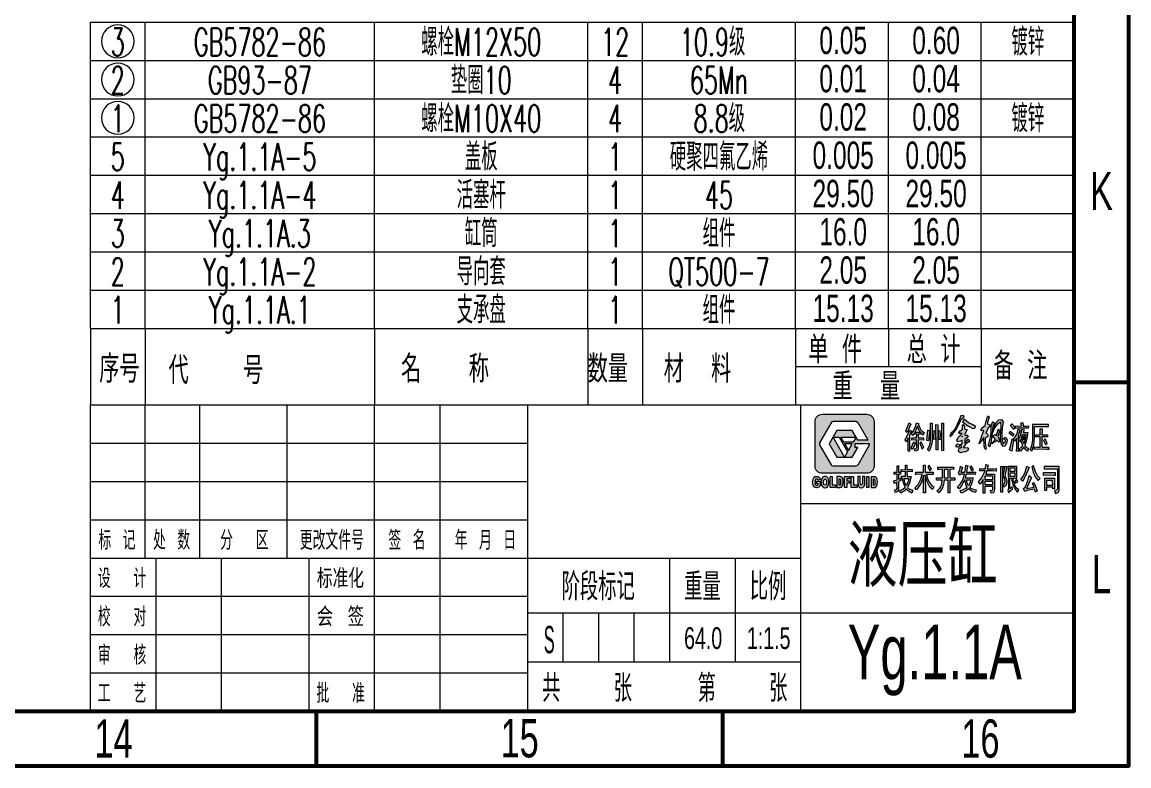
# Model space of a CAD drawing. Extents: x -25 to 1164, y -10 to 831.
# Drawn here: x 961.5 to 1164, y -10 to 126 of the extents above; entities that cross this region are included whole.
import ezdxf
from ezdxf.enums import TextEntityAlignment as Align

# ---------------------------------------------------------------- set-up
doc = ezdxf.new("R2010")
doc.units = 0
doc.header["$LTSCALE"] = 10
doc.header["$MEASUREMENT"] = 0
doc.layers.get('0').update_dxf_attribs({"linetype": 'CONTINUOUS', "lineweight": 53})
doc.layers.add('13', color=3, linetype='CONTINUOUS', lineweight=20)
doc.layers.add('6', color=6, linetype='CONTINUOUS', lineweight=20)
doc.styles.add('INTECAD', font='GBTXT', dxfattribs={"width": 0.67, "bigfont": 'INTECAD'})
doc.styles.get("Standard").update_dxf_attribs({"font": 'txt.shx', "width": 0.67, "bigfont": 'hztxt.shx'})

# ---------------------------------------------------------------- blocks, each defined once
blk = doc.blocks.new('bz')
h = blk.add_hatch(color=7)
h.paths.add_polyline_path([(13.38, 14.95, 0.414214), (12.03, 16.3), (3.93, 16.3, 0.414214), (2.58, 14.95), (2.58, 6.85, 0.414214), (3.93, 5.5), (12.03, 5.5, 0.414214), (13.38, 6.85)])
h.paths.add_polyline_path([(12.27, 11.57), (10.4, 11.57), (10.08, 12.11), (9.54, 11.17), (7.82, 11.17), (7.28, 12.11), (10.08, 12.11), (9.38, 13.33), (6.58, 13.33), (5.88, 12.11), (6.97, 12.11), (8.53, 9.41), (7.98, 8.47), (9.38, 8.47), (10.4, 10.22), (9.87, 10.22), (9.87, 10.9), (10.79, 10.9), (12.42, 10.9, -0.57735), (12.54, 10.7), (10.44, 7.05, -0.267949), (10.08, 6.85), (5.88, 6.85, -0.267949), (5.52, 7.05), (3.42, 10.7, -0.267949), (3.42, 11.1), (5.52, 14.75, -0.267949), (5.88, 14.95), (10.08, 14.95, -0.267949), (10.44, 14.75)], flags=16)
h.paths.add_polyline_path([(9.38, 10.9), (8.68, 9.68), (7.98, 10.9)], flags=16)
h.paths.add_polyline_path([(5.88, 12.11), (5.17, 10.9), (6.58, 8.47), (7.98, 8.47)], flags=0)
h.paths.add_polyline_path([(1.9, 1.85), (14.05, 1.85), (14.05, 5.9), (1.9, 5.9)], flags=9)
blk.add_hatch(color=256).paths.add_polyline_path([(40.86, 12.34), (40.58, 12.26), (40.63, 11.59), (40.92, 11.66)])
at = {"linetype": 'Continuous'}
h = blk.add_hatch(color=7, dxfattribs=at)
h.paths.add_polyline_path([(2.9, 3.3), (2.8, 3.32), (2.69, 3.4), (2.62, 3.49), (2.59, 3.69), (2.57, 3.93), (2.58, 4.13), (2.67, 4.4), (2.85, 4.49), (3.01, 4.43), (3.09, 4.24), (3.51, 4.36), (3.37, 4.72), (3.21, 4.86), (3.06, 4.92), (2.86, 4.93), (2.62, 4.89), (2.48, 4.83), (2.33, 4.64), (2.23, 4.44), (2.17, 4.2), (2.14, 3.9), (2.18, 3.53), (2.23, 3.33), (2.34, 3.13), (2.46, 2.98), (2.69, 2.88), (2.88, 2.86), (3.06, 2.88), (3.25, 2.97), (3.41, 3.09), (3.52, 3.19), (3.52, 4.05), (2.87, 4.05), (2.87, 3.62), (3.15, 3.62), (3.15, 3.43), (3.03, 3.35)])
h.paths.add_polyline_path([(3.88, 3.15), (3.99, 3.01), (4.15, 2.91), (4.36, 2.86), (4.5, 2.86), (4.62, 2.9), (4.79, 2.99), (4.94, 3.15), (5.04, 3.4), (5.09, 3.77), (5.09, 4.05), (5.06, 4.3), (4.98, 4.56), (4.92, 4.66), (4.82, 4.77), (4.75, 4.84), (4.62, 4.9), (4.47, 4.93), (4.39, 4.93), (4.24, 4.91), (4.07, 4.84), (3.92, 4.72), (3.83, 4.55), (3.74, 4.32), (3.71, 4.1), (3.71, 4), (3.71, 3.7), (3.75, 3.47), (3.79, 3.33)])
h.paths.add_polyline_path([(4.17, 3.53), (4.12, 3.78), (4.14, 4.09), (4.22, 4.36), (4.43, 4.47), (4.61, 4.33), (4.66, 4.12), (4.67, 3.79), (4.63, 3.51), (4.59, 3.4), (4.41, 3.32), (4.27, 3.4)], flags=16)
h.paths.add_polyline_path([(6.3, 2.9), (6.3, 3.39), (5.7, 3.39), (5.7, 4.89), (5.32, 4.89), (5.32, 2.9)])
h.paths.add_polyline_path([(7.2, 2.9), (7.41, 2.95), (7.57, 3.14), (7.66, 3.38), (7.71, 3.68), (7.72, 4), (7.71, 4.24), (7.61, 4.59), (7.47, 4.78), (7.35, 4.87), (7.16, 4.89), (6.57, 4.89), (6.57, 2.9)])
h.paths.add_polyline_path([(6.96, 3.36), (6.96, 4.44), (7.09, 4.44), (7.27, 4.32), (7.31, 4.05), (7.32, 3.81), (7.3, 3.56), (7.21, 3.4), (7.06, 3.36)], flags=16)
h.paths.add_polyline_path([(8.38, 3.72), (8.88, 3.72), (8.88, 4.12), (8.38, 4.12), (8.38, 4.47), (8.96, 4.47), (8.96, 4.9), (7.96, 4.89), (7.96, 2.91), (8.38, 2.91)])
h.paths.add_polyline_path([(10.26, 2.9), (10.26, 3.4), (9.59, 3.4), (9.59, 4.9), (9.17, 4.9), (9.18, 2.9)])
h.paths.add_polyline_path([(11.54, 3.14), (11.66, 3.42), (11.66, 3.7), (11.66, 4.89), (11.24, 4.89), (11.24, 3.66), (11.19, 3.42), (11.05, 3.34), (10.87, 3.44), (10.82, 3.67), (10.82, 4.9), (10.42, 4.9), (10.42, 3.7), (10.47, 3.37), (10.52, 3.19), (10.66, 2.98), (10.87, 2.87), (11.03, 2.86), (11.35, 2.92)])
h.paths.add_polyline_path([(12.45, 4.9), (12.04, 4.9), (12.04, 2.9), (12.45, 2.9)])
h.paths.add_polyline_path([(13.46, 2.88), (13.67, 2.93), (13.83, 3.12), (13.92, 3.36), (13.97, 3.66), (13.99, 3.98), (13.97, 4.22), (13.87, 4.58), (13.73, 4.76), (13.61, 4.85), (13.43, 4.88), (12.83, 4.88), (12.83, 2.88)])
h.paths.add_polyline_path([(13.22, 3.35), (13.22, 4.43), (13.36, 4.43), (13.53, 4.31), (13.57, 4.04), (13.58, 3.79), (13.56, 3.54), (13.48, 3.38), (13.32, 3.35)], flags=16)
at = {"layer": '6', "linetype": 'Continuous'}
h = blk.add_hatch(color=7, dxfattribs=at)
h.paths.add_polyline_path([(19.22, 13.26), (19.44, 12.97), (20.13, 14.51), (19.81, 14.72)])
h.paths.add_polyline_path([(19.07, 11.62), (19.31, 11.25), (19.64, 11.96), (19.62, 9.55), (19.93, 9.55), (19.93, 12.55), (20.23, 13.19), (19.9, 13.37)])
h.paths.add_polyline_path([(20.74, 12.85), (20.73, 12.64), (21.2, 12.64), (21.17, 11.98), (20.27, 11.98), (20.26, 11.57), (21.17, 11.62), (21.18, 10.29), (21.11, 10.06), (20.79, 9.99), (20.91, 9.52), (21.38, 9.71), (21.47, 10.06), (21.46, 11.6), (22.42, 11.56), (22.45, 11.98), (21.46, 11.98), (21.47, 12.64), (21.9, 12.64), (21.93, 12.94), (21.93, 12.93), (22.35, 12.48), (22.54, 12.96), (22.25, 13.14), (21.96, 13.45), (21.75, 13.81), (21.53, 14.41), (21.59, 14.57), (21.17, 14.73), (20.97, 14.04), (20.73, 13.5), (20.46, 13.06), (20.19, 12.74), (20.46, 12.42)])
h.paths.add_polyline_path([(20.83, 13), (21.08, 13.49), (21.31, 14.11), (21.47, 13.75), (21.64, 13.35), (21.88, 13)], flags=16)
h.paths.add_polyline_path([(20.14, 10.14), (20.43, 9.86), (20.95, 11.01), (20.65, 11.24)])
h.paths.add_polyline_path([(22.18, 9.94), (22.48, 10.25), (21.98, 11.27), (21.75, 11.01)], flags=17)
h = blk.add_hatch(color=7, dxfattribs=at)
h.paths.add_polyline_path([(23.02, 11.5), (23.35, 11.43), (23.57, 13.33), (23.22, 13.36)])
h.paths.add_polyline_path([(23.73, 12.19), (23.71, 11.61), (23.62, 10.89), (23.44, 10.41), (23.13, 9.83), (23.45, 9.55), (23.72, 10.14), (23.89, 10.77), (23.98, 11.29), (24.03, 11.89), (24.04, 14.66), (23.71, 14.66)])
h.paths.add_polyline_path([(24.25, 12.44), (24.32, 11.65), (24.62, 11.75), (24.55, 12.36), (24.41, 13.31), (24.12, 13.2)])
h.paths.add_polyline_path([(25.05, 14.39), (24.7, 14.4), (24.72, 9.82), (25.03, 9.82)])
h.paths.add_polyline_path([(25.36, 11.59), (25.68, 11.7), (25.56, 12.47), (25.37, 13.31), (25.12, 13.2), (25.23, 12.48)])
h.paths.add_polyline_path([(26.11, 14.67), (25.76, 14.67), (25.78, 9.64), (26.09, 9.63)])
h = blk.add_hatch(color=7, dxfattribs=at)
h.paths.add_polyline_path([(29.23, 15.98), (28.94, 15.26), (28.59, 14.45), (28.15, 13.56), (27.75, 13.03), (27.71, 13.17), (27.4, 12.84), (27.24, 12.21), (27.68, 12.53), (27.85, 12.84), (28.27, 13.35), (28.51, 13.7), (28.89, 14.45), (29.21, 15.09), (29.34, 15.39), (29.49, 15.52), (29.53, 15.45), (29.84, 15.9), (29.69, 16.09)])
h.paths.add_polyline_path([(30.52, 14.18), (30.75, 14.04), (31.46, 13.67), (31.75, 13.78), (31.84, 13.79), (31.95, 13.94), (31.93, 14.03), (31.32, 14.42), (30.63, 14.75), (29.89, 15.37), (29.54, 14.9), (29.64, 14.78), (29.77, 14.78)])
h.paths.add_polyline_path([(29.3, 13.4), (29.14, 13.24), (28.91, 12.96), (28.94, 12.77), (29.5, 12.77), (28.73, 12.01), (28.5, 11.54), (28.64, 11.25), (29.14, 11.36), (29.52, 11.52), (29.52, 10.98), (29.39, 10.85), (29.06, 10.79), (28.66, 10.87), (28.35, 10.57), (28.48, 10.28), (28.85, 10.3), (29.06, 10.65), (29.43, 10.31), (29.18, 10.14), (28.97, 10.1), (28.89, 9.99), (28.81, 9.47), (29.22, 9.24), (29.66, 9.35), (30.09, 9.44), (30.52, 9.66), (30.67, 10.1), (30.33, 10.24), (29.76, 10.15), (29.76, 10.22), (30.13, 10.81), (30.72, 11.23), (30.83, 11.42), (30.89, 11.42), (30.6, 11.76), (30.25, 11.31), (29.97, 10.93), (29.96, 11.34), (30, 11.65), (30.52, 12.09), (30.52, 12.3), (30.4, 12.48), (30.22, 12.49), (29.96, 12.43), (30.04, 12.88), (30.13, 12.88), (30.4, 13.48), (30.35, 13.51), (30.05, 13.58), (29.92, 13.62), (29.9, 14.07), (29.69, 14.41), (29.57, 14.32), (29.56, 13.54)])
h.paths.add_polyline_path([(29.52, 12.29), (29.52, 12.22), (29.39, 12.17)], flags=16)
h = blk.add_hatch(color=7, dxfattribs=at)
h.paths.add_polyline_path([(34.23, 13.79), (34.47, 13.99), (34.55, 14.39), (34.11, 14.53), (34.13, 14.93), (34.46, 15.72), (34.31, 15.98), (34.05, 15.66), (34, 15.53), (33.68, 14.27), (33.25, 13.96), (32.92, 13.47), (32.97, 13.35), (33.1, 13.27), (33.32, 13.32), (33.48, 13.33), (33.05, 12.16), (32.61, 10.95), (32.62, 10.87), (33.39, 11.96), (33.45, 11.96), (33.45, 11.49), (33.51, 10.97), (33.55, 10.51), (33.59, 10.34), (33.6, 10.11), (33.85, 9.84), (33.89, 10.12), (33.77, 10.58), (33.76, 10.73), (33.72, 11.13), (33.71, 11.54), (33.71, 11.94), (34.23, 12.29), (34.2, 12.52), (34.05, 12.8), (33.84, 12.83)])
h.paths.add_polyline_path([(35.65, 14.73), (35.13, 13.21), (34.99, 12.87), (35.02, 13.19), (35.02, 13.54), (35.19, 14.24), (35.3, 14.34), (35.38, 14.73), (35.14, 14.91), (35.07, 14.87), (34.82, 14.12), (34.83, 13.67), (34.79, 13.08), (34.76, 12.57), (34.71, 12.1), (34.34, 10.67), (34.44, 10.31), (34.6, 10.65), (34.78, 11.44), (34.95, 12.61), (35.21, 13.32), (35.43, 13.8), (35.66, 14.11), (35.92, 14.41), (36.16, 14.63), (36.5, 14.83), (36.57, 14.77), (36.61, 14.15), (36.56, 13.17), (36.5, 12.24), (36.54, 11.72), (36.68, 10.81), (37.05, 10.38), (37.08, 10.39), (37.36, 10.54), (37.67, 11.21), (37.72, 11.58), (37.48, 12.1), (36.97, 11.84), (37.44, 11.58), (37.4, 11.3), (36.99, 10.86), (36.79, 11.54), (36.77, 11.74), (36.75, 12.63), (36.83, 13.74), (37, 14.93), (36.68, 15.34), (36.18, 15.29)])
h.paths.add_polyline_path([(35.54, 11.82), (35.35, 11.44), (34.97, 11.05), (34.9, 10.95), (35.03, 10.95), (35.26, 11.13), (35.57, 11.34), (35.78, 11.62), (35.96, 11.46), (36.22, 11.17), (36.46, 11.25), (36.37, 11.37), (36.26, 11.72), (36.14, 11.96), (36.05, 12.2), (36.08, 12.4), (36.17, 12.6), (36.32, 13.16), (36.12, 13.63), (35.96, 13.08), (35.8, 12.39), (35.53, 12.57), (35.13, 12.37), (35.05, 12.24)], flags=17)
h = blk.add_hatch(color=7, dxfattribs=at)
h.paths.add_polyline_path([(38.57, 14.57), (38.32, 14.19), (38.93, 13.49), (39.15, 13.91)])
h.paths.add_polyline_path([(38.28, 13.2), (38.1, 12.83), (38.77, 12.27), (38.97, 12.67)])
h.paths.add_polyline_path([(38.42, 10.59), (38.16, 9.76), (38.59, 9.53), (38.7, 10.48), (38.92, 11.49), (38.64, 11.81)])
h.paths.add_polyline_path([(40.14, 13.4), (39.74, 13.58), (39.6, 13.01), (39.42, 12.55), (39.21, 12.15), (38.91, 11.76), (39.17, 11.39), (39.47, 11.93), (39.5, 10.3), (39.45, 9.57), (39.78, 9.55), (39.77, 10.07), (39.75, 12.47)])
h.paths.add_polyline_path([(40.33, 14.15), (39.66, 14.14), (39.28, 14.18), (39.28, 13.72), (39.73, 13.76), (41.22, 13.77), (41.6, 13.73), (41.62, 14.16), (41.25, 14.14), (40.68, 14.14), (40.58, 14.79), (40.23, 14.67)])
h.paths.add_polyline_path([(40.63, 11.59), (40.92, 11.66), (40.86, 12.34), (40.58, 12.26)], flags=0)
h.paths.add_polyline_path([(40.63, 12.96), (40.82, 13.46), (40.44, 13.59), (40.34, 13.11), (40.18, 12.48), (39.99, 11.96), (39.81, 11.61), (40.05, 11.28), (40.22, 11.65), (40.37, 11.08), (40.58, 10.57), (40.3, 10.22), (39.84, 9.95), (40.16, 9.57), (40.44, 9.86), (40.8, 10.25), (41.02, 9.94), (41.4, 9.55), (41.67, 9.96), (41.37, 10.13), (40.96, 10.54), (41.1, 10.95), (41.3, 11.64), (41.38, 12.25), (41.51, 12.97)])
h.paths.add_polyline_path([(41.15, 12.61), (41.07, 11.99), (40.92, 11.33), (40.77, 10.86), (40.35, 12.06), (40.53, 12.61)], flags=16)
h.paths.add_polyline_path([(40.86, 12.34), (40.92, 11.66), (40.63, 11.59), (40.58, 12.26)], flags=0)
h = blk.add_hatch(color=7, dxfattribs=at)
h.paths.add_polyline_path([(42.34, 14.42), (42.39, 13.24), (42.39, 11.72), (42.33, 11.12), (42.21, 10.54), (41.94, 9.85), (42.27, 9.55), (42.59, 10.63), (42.66, 11.38), (42.71, 12.13), (42.71, 14.06), (44.86, 14.05), (45.3, 14.03), (45.28, 14.45), (44.98, 14.43)])
h.paths.add_polyline_path([(44.1, 12.55), (44.11, 13.23), (44.14, 13.65), (43.76, 13.65), (43.78, 12.54), (43.35, 12.53), (43, 12.55), (42.99, 12.15), (43.77, 12.17), (43.77, 10.25), (43.07, 10.26), (42.71, 10.31), (42.68, 9.87), (42.98, 9.89), (44.96, 9.86), (45.33, 9.86), (45.32, 10.28), (45.04, 10.26), (44.1, 10.28), (44.1, 12.17), (44.8, 12.16), (45.12, 12.14), (45.12, 12.56), (44.83, 12.53)])
h.paths.add_polyline_path([(44.79, 10.69), (45.03, 10.96), (44.85, 11.45), (44.67, 11.8), (44.41, 11.52)], flags=17)
h = blk.add_hatch(color=7, dxfattribs=at)
h.paths.add_polyline_path([(17.58, 5.71), (17.08, 5.7), (17.06, 5.32), (17.59, 5.35), (17.59, 4.3), (16.99, 4.15), (17.05, 3.63), (17.57, 3.88), (17.58, 2.71), (17.51, 2.51), (17.17, 2.47), (17.24, 1.96), (17.75, 2.16), (17.87, 2.56), (17.87, 4.01), (18.27, 4.17), (18.26, 4.58), (17.87, 4.44), (17.86, 5.31), (18.21, 5.3), (18.21, 5.71), (17.87, 5.71), (17.85, 6.55), (17.9, 6.86), (17.59, 6.86)])
h.paths.add_polyline_path([(19.41, 4.91), (19.38, 5.8), (20.36, 5.74), (20.36, 6.18), (19.39, 6.17), (19.4, 6.97), (19.11, 6.98), (19.11, 6.16), (18.32, 6.19), (18.36, 5.77), (19.11, 5.8), (19.12, 4.96), (18.42, 5), (18.38, 4.55), (18.6, 4.57), (18.75, 3.73), (19.04, 2.97), (18.66, 2.61), (18.04, 2.31), (18.29, 1.88), (18.55, 2.03), (18.96, 2.32), (19.24, 2.65), (19.62, 2.27), (20.31, 1.85), (20.46, 2.39), (19.92, 2.58), (19.57, 2.77), (19.49, 2.93), (19.62, 3.14), (19.88, 3.78), (20.15, 4.94)])
h.paths.add_polyline_path([(19.75, 4.56), (19.61, 3.98), (19.46, 3.58), (19.27, 3.24), (19.07, 3.66), (18.96, 4.14), (18.91, 4.56)], flags=16)
h.paths.add_polyline_path([(22.75, 5.71), (22.74, 7.01), (22.42, 7.01), (22.42, 5.71), (21.35, 5.68), (21.01, 5.69), (20.99, 5.26), (21.15, 5.28), (22.16, 5.32), (21.92, 4.45), (21.44, 3.44), (20.85, 2.83), (21.16, 2.48), (21.87, 3.49), (22.22, 4.39), (22.42, 5.17), (22.41, 1.91), (22.76, 1.92), (22.75, 5.18), (23.07, 3.93), (23.31, 3.45), (23.58, 2.97), (24.06, 2.52), (24.31, 3.02), (23.96, 3.23), (23.5, 3.79), (23.21, 4.39), (22.98, 5.28), (23.82, 5.3), (24.2, 5.27), (24.21, 5.72), (23.94, 5.71)])
h.paths.add_polyline_path([(23.47, 6.97), (23.2, 6.69), (23.44, 6.26), (23.58, 5.95), (23.86, 6.28)], flags=17)
h.paths.add_polyline_path([(25.55, 6.61), (25.05, 6.64), (25.06, 6.2), (25.35, 6.21), (25.89, 6.23), (25.88, 4.67), (25.09, 4.65), (24.8, 4.69), (24.8, 4.23), (25.09, 4.26), (25.86, 4.27), (25.76, 3.54), (25.61, 3.11), (25.39, 2.79), (25.13, 2.47), (24.89, 2.27), (25.26, 1.91), (25.83, 2.72), (25.94, 3.01), (26.12, 3.74), (26.2, 4.25), (26.93, 4.26), (26.93, 1.93), (27.27, 1.92), (27.23, 4.26), (27.76, 4.26), (28.13, 4.22), (28.13, 4.68), (27.83, 4.65), (27.23, 4.64), (27.24, 6.23), (27.94, 6.2), (27.95, 6.63), (27.38, 6.6)])
h.paths.add_polyline_path([(26.2, 6.21), (26.92, 6.21), (26.92, 4.67), (26.21, 4.65)], flags=16)
h.paths.add_polyline_path([(29.25, 5.69), (29.43, 6.21), (29.59, 6.55), (29.21, 6.79), (29.09, 6.13), (28.82, 5.61), (29, 5.14), (29.33, 5.32), (29.91, 5.34), (29.66, 4.48), (29.43, 4), (29.11, 3.52), (28.67, 3.01), (28.96, 2.65), (29.36, 3.18), (29.65, 3.77), (29.95, 4.31), (30.08, 3.82), (30.26, 3.26), (30.39, 2.96), (30.2, 2.81), (29.77, 2.56), (29.13, 2.38), (29.34, 1.88), (29.74, 2.07), (30.28, 2.34), (30.65, 2.65), (30.97, 2.39), (31.44, 2.13), (31.92, 1.98), (32.07, 2.49), (31.5, 2.59), (31.23, 2.71), (30.89, 2.93), (31.13, 3.39), (31.33, 3.92), (31.51, 4.66), (30.07, 4.68), (30.26, 5.33), (31.61, 5.33), (31.9, 5.3), (31.94, 5.7), (31.56, 5.68), (30.31, 5.69), (30.43, 6.43), (30.54, 6.87), (30.15, 7), (30.1, 6.33), (30.01, 5.7)])
h.paths.add_polyline_path([(30.27, 4.32), (31.11, 4.32), (30.92, 3.69), (30.67, 3.22), (30.44, 3.67)], flags=16)
h.paths.add_polyline_path([(31.29, 5.92), (31.58, 6.22), (31.17, 6.89), (30.9, 6.59)], flags=17)
h.paths.add_polyline_path([(33.42, 5.34), (33.06, 4.61), (32.47, 3.91), (32.78, 3.51), (33.08, 3.93), (33.37, 4.39), (33.33, 1.86), (33.66, 1.87), (33.66, 3.06), (35.12, 3.06), (35.12, 2.58), (34.98, 2.38), (34.69, 2.39), (34.8, 1.84), (35.15, 1.94), (35.29, 2.05), (35.41, 2.54), (35.42, 4.58), (35.44, 5.34), (33.82, 5.35), (34.03, 5.94), (35.06, 5.94), (35.74, 5.9), (35.74, 6.35), (35.32, 6.32), (34.07, 6.31), (34.25, 6.99), (33.84, 7.08), (33.77, 6.33), (33.06, 6.32), (32.71, 6.37), (32.71, 5.92), (33.05, 5.94), (33.69, 5.94)])
h.paths.add_polyline_path([(33.66, 4.99), (35.12, 4.98), (35.09, 4.38), (33.65, 4.38)], flags=16)
h.paths.add_polyline_path([(33.66, 4), (35.09, 3.98), (35.11, 3.45), (33.65, 3.42)], flags=16)
h.paths.add_polyline_path([(37.32, 6.44), (37.02, 5.03), (37.28, 4.55), (37.38, 4.14), (37.32, 3.63), (36.98, 3.49), (37.13, 2.99), (37.43, 3.2), (37.54, 3.34), (37.68, 3.85), (37.68, 4.09), (37.54, 4.6), (37.31, 5.04), (37.7, 6.76), (36.6, 6.76), (36.58, 2.03), (36.89, 2.02), (36.89, 6.43)])
h.paths.add_polyline_path([(37.94, 6.77), (37.95, 2.74), (37.84, 2.37), (38.02, 1.92), (38.36, 2.35), (38.72, 2.61), (38.66, 3.07), (38.22, 2.65), (38.23, 4.63), (38.57, 4.63), (38.6, 4.23), (38.68, 3.69), (38.87, 3.16), (39.18, 2.53), (39.64, 2.06), (39.87, 2.49), (39.47, 2.79), (39.14, 3.25), (39.04, 3.48), (39.38, 3.79), (39.67, 4.02), (39.46, 4.43), (38.98, 3.78), (38.83, 4.32), (38.82, 4.61), (39.5, 4.61), (39.49, 6.76)])
h.paths.add_polyline_path([(39.19, 6.41), (39.2, 5.9), (38.22, 5.9), (38.24, 6.43)], flags=16)
h.paths.add_polyline_path([(39.2, 5.54), (39.21, 4.97), (38.24, 4.97), (38.24, 5.54)], flags=16)
h.paths.add_polyline_path([(40.23, 4.39), (40.55, 4.06), (40.85, 4.57), (41.28, 5.49), (41.73, 6.55), (41.35, 6.79), (41.02, 5.72), (40.7, 5.06)])
h.paths.add_polyline_path([(42.9, 5.75), (42.57, 6.85), (42.25, 6.68), (42.49, 5.71), (42.86, 4.84), (43.4, 4.16), (43.76, 4.57), (43.31, 5.04)])
h.paths.add_polyline_path([(41.05, 2.99), (40.73, 2.7), (40.94, 2.14), (41.34, 2.33), (42.75, 2.59), (42.92, 2.05), (43.25, 2.29), (42.93, 3.14), (42.64, 3.84), (42.36, 3.62), (42.65, 2.94), (41.28, 2.69), (42.16, 4.75), (41.78, 5.08), (41.53, 4.12)])
h.paths.add_polyline_path([(44.86, 6.73), (44.5, 6.75), (44.51, 6.31), (44.83, 6.33), (46.94, 6.33), (46.93, 2.74), (46.85, 2.42), (46.39, 2.37), (46.56, 1.83), (47.04, 2), (47.23, 2.39), (47.22, 6.14), (47.24, 6.72)])
h.paths.add_polyline_path([(46.25, 5.18), (46.59, 5.14), (46.58, 5.6), (46.21, 5.57), (44.67, 5.57), (44.33, 5.59), (44.34, 5.16), (44.66, 5.19)])
h.paths.add_polyline_path([(44.64, 2.34), (44.95, 2.35), (44.94, 2.94), (46.07, 2.95), (46.06, 2.65), (46.37, 2.65), (46.37, 4.58), (44.64, 4.58)], flags=17)
h.paths.add_polyline_path([(44.95, 4.18), (46.05, 4.19), (46.06, 3.34), (44.95, 3.34)], flags=16)
at = {"color": 7}
for p, q in [((5.52, 14.75), (3.42, 11.1)), ((10.08, 14.95), (5.88, 14.95)), ((12.27, 11.57), (10.44, 14.75)), ((3.42, 10.7), (5.52, 7.05)), ((7.98, 8.47), (5.88, 12.11)), ((5.88, 12.11), (6.97, 12.11)), ((6.97, 12.11), (8.53, 9.41)), ((7.28, 12.11), (10.08, 12.11)), ((7.82, 11.17), (7.28, 12.11)), ((9.54, 11.17), (7.82, 11.17)), ((7.98, 10.9), (8.68, 9.68)), ((9.38, 10.9), (7.98, 10.9)), ((8.68, 9.68), (9.38, 10.9)), ((10.08, 12.11), (9.54, 11.17)), ((10.79, 10.9), (9.87, 10.9)), ((9.87, 10.9), (9.87, 10.22)), ((10.4, 10.22), (9.87, 10.22)), ((12.27, 11.57), (10.4, 11.57)), ((10.44, 7.05), (12.54, 10.7)), ((12.42, 10.9), (10.79, 10.9)), ((8.53, 9.41), (7.98, 8.47)), ((5.88, 6.85), (10.08, 6.85))]:
    blk.add_line(p, q, dxfattribs=at)
blk.add_lwpolyline([(3.93, 16.3), (12.03, 16.3, -0.414214), (13.38, 14.95), (13.38, 6.85, -0.414214), (12.03, 5.5), (3.93, 5.5, -0.414214), (2.58, 6.85), (2.58, 14.95, -0.414214)], format="xyb", close=True, dxfattribs=at)
at = {"color": 7, "linetype": 'Continuous'}
for points in [[(19.81, 14.72), (20.13, 14.51), (19.44, 12.97), (19.22, 13.26), (19.81, 14.72)], [(20.78, 12.9), (20.46, 12.42), (20.19, 12.74), (20.46, 13.06), (20.73, 13.5), (20.97, 14.04), (21.17, 14.73)], [(21.17, 14.73), (21.59, 14.57), (21.53, 14.41), (21.75, 13.81), (21.96, 13.45), (22.25, 13.14), (22.54, 12.96), (22.35, 12.48), (21.93, 12.93), (21.93, 12.94)], [(23.71, 14.66), (24.04, 14.66), (24.03, 11.89), (23.98, 11.29), (23.89, 10.77), (23.72, 10.14), (23.45, 9.55), (23.13, 9.83), (23.44, 10.41), (23.62, 10.89), (23.71, 11.61), (23.73, 12.19), (23.71, 14.66)], [(24.7, 14.4), (25.05, 14.39), (25.03, 9.82), (24.72, 9.82), (24.7, 14.4)], [(25.76, 14.67), (26.11, 14.67), (26.09, 9.63), (25.78, 9.64), (25.76, 14.67)], [(29.69, 16.09), (29.23, 15.98), (28.94, 15.26), (28.59, 14.45), (28.15, 13.56), (27.75, 13.03), (27.75, 13.03), (27.71, 13.17), (27.4, 12.84), (27.24, 12.21), (27.68, 12.53), (27.85, 12.84), (28.27, 13.35), (28.51, 13.7), (28.89, 14.45), (29.21, 15.09), (29.34, 15.39), (29.49, 15.52), (29.53, 15.45), (29.84, 15.9), (29.69, 16.09)], [(29.69, 14.41), (29.9, 14.07), (29.92, 13.62), (30.05, 13.58), (30.35, 13.51), (30.4, 13.48), (30.13, 12.88), (30.04, 12.88), (29.96, 12.43), (30.22, 12.49), (30.4, 12.48), (30.52, 12.3), (30.52, 12.09), (30, 11.65), (29.96, 11.34), (29.97, 10.93), (30.25, 11.31), (30.6, 11.76), (30.89, 11.42), (30.83, 11.42), (30.72, 11.23), (30.13, 10.81), (29.76, 10.22), (29.76, 10.15), (30.33, 10.24), (30.67, 10.1), (30.52, 9.66), (30.09, 9.44), (29.66, 9.35), (29.22, 9.24), (28.81, 9.47), (28.89, 9.99), (28.97, 10.1), (29.18, 10.14), (29.43, 10.31), (29.06, 10.65), (28.85, 10.3), (28.48, 10.28), (28.35, 10.57), (28.66, 10.87), (29.06, 10.79), (29.39, 10.85), (29.52, 10.98), (29.52, 11.52), (29.14, 11.36), (28.64, 11.25), (28.5, 11.54), (28.73, 12.01), (29.5, 12.77), (28.94, 12.77), (28.91, 12.96), (29.14, 13.24), (29.3, 13.4), (29.56, 13.54), (29.57, 14.32), (29.69, 14.41)], [(29.89, 15.37), (29.54, 14.9), (29.64, 14.78), (29.77, 14.78), (30.52, 14.18), (30.75, 14.04), (31.46, 13.67), (31.75, 13.78), (31.84, 13.79), (31.95, 13.94), (31.93, 14.03), (31.32, 14.42), (30.63, 14.75), (29.89, 15.37)], [(34.31, 15.98), (34.46, 15.72), (34.13, 14.93), (34.11, 14.53), (34.55, 14.39), (34.47, 13.99), (34.23, 13.79), (33.84, 12.83), (34.05, 12.8), (34.2, 12.52), (34.23, 12.29), (33.71, 11.94), (33.71, 11.54), (33.72, 11.13), (33.76, 10.73), (33.77, 10.58), (33.89, 10.12), (33.85, 9.84), (33.6, 10.11), (33.59, 10.34), (33.55, 10.51), (33.51, 10.97), (33.45, 11.49), (33.45, 11.96), (33.39, 11.96), (32.62, 10.87), (32.61, 10.95), (33.05, 12.16), (33.48, 13.33), (33.32, 13.32), (33.1, 13.27), (32.97, 13.35), (32.92, 13.47), (33.25, 13.96), (33.68, 14.27), (34, 15.53), (34.05, 15.66), (34.31, 15.98)], [(35.14, 14.91), (35.38, 14.73), (35.3, 14.34), (35.19, 14.24), (35.02, 13.54), (35.02, 13.19), (34.99, 12.87), (35.13, 13.21), (35.65, 14.73), (36.18, 15.29), (36.68, 15.34), (37, 14.93), (36.83, 13.74), (36.75, 12.63), (36.77, 11.74), (36.79, 11.54), (36.99, 10.86), (37.4, 11.3), (37.44, 11.58), (36.97, 11.84), (37.48, 12.1), (37.72, 11.58), (37.67, 11.21), (37.36, 10.54), (37.08, 10.39), (37.05, 10.38), (36.68, 10.81), (36.54, 11.72), (36.5, 12.24), (36.56, 13.17), (36.61, 14.15), (36.57, 14.77), (36.5, 14.83), (36.16, 14.63), (35.92, 14.41), (35.66, 14.11), (35.43, 13.8), (35.21, 13.32), (34.95, 12.61), (34.78, 11.44), (34.6, 10.65), (34.44, 10.31), (34.34, 10.67), (34.71, 12.1), (34.76, 12.57), (34.79, 13.08), (34.83, 13.67), (34.82, 14.12), (35.07, 14.87), (35.14, 14.91)], [(38.57, 14.57), (39.15, 13.91), (38.93, 13.49), (38.32, 14.19), (38.57, 14.57)], [(40.23, 14.67), (40.58, 14.79), (40.68, 14.14), (41.25, 14.14), (41.62, 14.16), (41.6, 13.73), (41.22, 13.77), (39.73, 13.76), (39.28, 13.72), (39.28, 14.18), (39.66, 14.14), (40.33, 14.15), (40.23, 14.67)], [(45.28, 14.45), (44.98, 14.43), (42.34, 14.42), (42.39, 13.24), (42.39, 11.72), (42.33, 11.12), (42.21, 10.54), (41.94, 9.85), (42.27, 9.55), (42.59, 10.63), (42.66, 11.38), (42.71, 12.13), (42.71, 14.06), (44.86, 14.05), (45.3, 14.03), (45.28, 14.45)], [(19.64, 11.96), (19.31, 11.25), (19.07, 11.62), (19.9, 13.37)], [(19.9, 13.37), (20.23, 13.19), (19.93, 12.55)], [(19.93, 9.55), (19.93, 12.55)], [(21.93, 12.94), (21.9, 12.64), (21.47, 12.64), (21.46, 11.98), (22.45, 11.98), (22.42, 11.56), (21.46, 11.6), (21.47, 10.06), (21.38, 9.71), (20.91, 9.52), (20.79, 9.99), (21.11, 10.06), (21.18, 10.29), (21.17, 11.62), (20.26, 11.57), (20.27, 11.98), (21.17, 11.98), (21.2, 12.64), (20.73, 12.64), (20.74, 12.85)], [(21.88, 13), (21.64, 13.35), (21.47, 13.75), (21.31, 14.11), (21.08, 13.49), (20.83, 13)], [(20.83, 13), (21.88, 13)], [(23.22, 13.36), (23.57, 13.33), (23.35, 11.43), (23.02, 11.5), (23.22, 13.36)], [(24.12, 13.2), (24.41, 13.31), (24.55, 12.36), (24.62, 11.75), (24.32, 11.65), (24.25, 12.44), (24.12, 13.2)], [(25.12, 13.2), (25.37, 13.31), (25.56, 12.47), (25.68, 11.7), (25.36, 11.59), (25.23, 12.48), (25.12, 13.2)], [(29.52, 12.29), (29.52, 12.22), (29.39, 12.17), (29.52, 12.29)], [(36.12, 13.63), (36.32, 13.16), (36.17, 12.6), (36.08, 12.4), (36.05, 12.2), (36.14, 11.96), (36.26, 11.72), (36.37, 11.37), (36.46, 11.25), (36.22, 11.17), (35.96, 11.46), (35.78, 11.62), (35.57, 11.34), (35.26, 11.13), (35.03, 10.95), (34.9, 10.95), (34.97, 11.05), (35.35, 11.44), (35.54, 11.82), (35.05, 12.24), (35.13, 12.37), (35.53, 12.57), (35.8, 12.39), (35.96, 13.08), (36.12, 13.63)], [(38.28, 13.2), (38.97, 12.67), (38.77, 12.27), (38.1, 12.83), (38.28, 13.2)], [(39.74, 13.58), (40.14, 13.4), (39.75, 12.47), (39.77, 10.07), (39.78, 9.55), (39.45, 9.57), (39.5, 10.3), (39.47, 11.93), (39.17, 11.39), (38.91, 11.76), (39.21, 12.15), (39.42, 12.55), (39.6, 13.01), (39.74, 13.58)], [(40.44, 13.59), (40.82, 13.46), (40.63, 12.96), (41.51, 12.97), (41.38, 12.25), (41.3, 11.64), (41.1, 10.95), (40.96, 10.54), (41.37, 10.13), (41.67, 9.96), (41.4, 9.55), (41.02, 9.94), (40.8, 10.25), (40.44, 9.86), (40.16, 9.57), (39.84, 9.95), (40.3, 10.22), (40.58, 10.57), (40.37, 11.08), (40.22, 11.65), (40.05, 11.28), (39.81, 11.61), (39.99, 11.96), (40.18, 12.48), (40.34, 13.11), (40.44, 13.59)], [(40.53, 12.61), (41.15, 12.61), (41.07, 11.99), (40.92, 11.33), (40.77, 10.86), (40.35, 12.06), (40.53, 12.61)], [(40.58, 12.26), (40.86, 12.34), (40.92, 11.66), (40.63, 11.59), (40.58, 12.26)], [(43.76, 13.65), (44.14, 13.65), (44.11, 13.23), (44.1, 12.55), (44.83, 12.53), (45.12, 12.56), (45.12, 12.14), (44.8, 12.16), (44.1, 12.17), (44.1, 10.28), (45.04, 10.26), (45.32, 10.28), (45.33, 9.86), (44.96, 9.86), (42.98, 9.89), (42.68, 9.87), (42.71, 10.31), (43.07, 10.26), (43.77, 10.25), (43.77, 12.17), (42.99, 12.15), (43, 12.55), (43.35, 12.53), (43.78, 12.54), (43.76, 13.65)], [(19.93, 9.55), (19.62, 9.55), (19.64, 11.96)], [(20.65, 11.24), (20.95, 11.01), (20.43, 9.86), (20.14, 10.14), (20.65, 11.24)], [(21.98, 11.27), (21.75, 11.01), (22.18, 9.94), (22.48, 10.25), (21.98, 11.27)], [(38.64, 11.81), (38.92, 11.49), (38.7, 10.48), (38.59, 9.53), (38.16, 9.76), (38.42, 10.59), (38.64, 11.81)], [(44.67, 11.8), (44.41, 11.52), (44.79, 10.69), (45.03, 10.96), (44.85, 11.45), (44.67, 11.8)], [(17.59, 6.86), (17.9, 6.86), (17.85, 6.55), (17.87, 5.71), (18.21, 5.71), (18.21, 5.3), (17.86, 5.31), (17.87, 4.44), (18.26, 4.58), (18.27, 4.17), (17.87, 4.01), (17.87, 2.56), (17.75, 2.16), (17.24, 1.96), (17.17, 2.47), (17.51, 2.51), (17.58, 2.71), (17.57, 3.88), (17.05, 3.63), (16.99, 4.15), (17.59, 4.3), (17.59, 5.35), (17.06, 5.32), (17.08, 5.7), (17.58, 5.71), (17.59, 6.86)], [(19.11, 6.98), (19.4, 6.97), (19.39, 6.17), (20.36, 6.18), (20.36, 5.74), (19.38, 5.8), (19.41, 4.91), (20.15, 4.94), (19.88, 3.78), (19.62, 3.14), (19.49, 2.93), (19.57, 2.77), (19.92, 2.58), (20.46, 2.39), (20.31, 1.85), (19.62, 2.27), (19.24, 2.65), (18.96, 2.32), (18.55, 2.03), (18.29, 1.88), (18.04, 2.31), (18.66, 2.61), (19.04, 2.97), (18.75, 3.73), (18.6, 4.57), (18.38, 4.55), (18.42, 5), (19.12, 4.96), (19.11, 5.8), (18.36, 5.77), (18.32, 6.19), (19.11, 6.16), (19.11, 6.98)], [(22.42, 7.01), (22.74, 7.01), (22.75, 5.71), (23.94, 5.71), (24.21, 5.72), (24.2, 5.27), (23.82, 5.3), (22.98, 5.28), (23.21, 4.39), (23.5, 3.79), (23.96, 3.23), (24.31, 3.02), (24.06, 2.52), (23.58, 2.97), (23.31, 3.45), (23.07, 3.93), (22.75, 5.18), (22.76, 1.92), (22.41, 1.91), (22.42, 5.17), (22.22, 4.39), (21.87, 3.49), (21.16, 2.48), (20.85, 2.83), (21.44, 3.44), (21.92, 4.45), (22.16, 5.32), (21.15, 5.28), (20.99, 5.26), (21.01, 5.69), (21.35, 5.68), (22.42, 5.71), (22.42, 7.01)], [(23.47, 6.97), (23.2, 6.69), (23.44, 6.26), (23.58, 5.95), (23.86, 6.28), (23.47, 6.97)], [(25.05, 6.64), (25.55, 6.61), (27.38, 6.6), (27.95, 6.63), (27.94, 6.2), (27.24, 6.23), (27.23, 4.64), (27.83, 4.65), (28.13, 4.68), (28.13, 4.22), (27.76, 4.26), (27.23, 4.26), (27.27, 1.92), (26.93, 1.93), (26.93, 4.26), (26.2, 4.25), (26.12, 3.74), (25.94, 3.01), (25.83, 2.72), (25.26, 1.91), (24.89, 2.27), (25.13, 2.47), (25.39, 2.79), (25.61, 3.11), (25.76, 3.54), (25.86, 4.27), (25.09, 4.26), (24.8, 4.23), (24.8, 4.69), (25.09, 4.65), (25.88, 4.67), (25.89, 6.23), (25.35, 6.21), (25.06, 6.2), (25.05, 6.64)], [(26.2, 6.21), (26.21, 4.65), (26.92, 4.67), (26.92, 6.21), (26.2, 6.21)], [(30.15, 7), (30.54, 6.87), (30.43, 6.43), (30.31, 5.69), (31.56, 5.68), (31.94, 5.7), (31.9, 5.3), (31.61, 5.33), (30.26, 5.33), (30.07, 4.68), (31.51, 4.66), (31.33, 3.92), (31.13, 3.39), (30.89, 2.93), (31.23, 2.71), (31.5, 2.59), (32.07, 2.49), (31.92, 1.98), (31.44, 2.13), (30.97, 2.39), (30.65, 2.65), (30.28, 2.34), (29.74, 2.07), (29.34, 1.88), (29.13, 2.38), (29.77, 2.56), (30.2, 2.81), (30.39, 2.96), (30.26, 3.26), (30.08, 3.82), (29.95, 4.31), (29.65, 3.77), (29.36, 3.18), (28.96, 2.65), (28.67, 3.01), (29.11, 3.52), (29.43, 4), (29.66, 4.48), (29.91, 5.34), (29.33, 5.32), (29, 5.14), (28.82, 5.61), (29.09, 6.13), (29.21, 6.79), (29.59, 6.55), (29.43, 6.21), (29.25, 5.69), (30.01, 5.7), (30.1, 6.33), (30.15, 7)], [(31.17, 6.89), (30.9, 6.59), (31.29, 5.92), (31.58, 6.22), (31.17, 6.89)], [(33.84, 7.08), (34.25, 6.99), (34.07, 6.31), (35.32, 6.32), (35.74, 6.35), (35.74, 5.9), (35.06, 5.94), (34.03, 5.94), (33.82, 5.35), (35.44, 5.34), (35.42, 4.58), (35.41, 2.54), (35.29, 2.05), (35.15, 1.94), (34.8, 1.84), (34.69, 2.39), (34.98, 2.38), (35.12, 2.58), (35.12, 3.06), (33.66, 3.06), (33.66, 1.87), (33.33, 1.86), (33.37, 4.39), (33.08, 3.93), (32.78, 3.51), (32.47, 3.91), (33.06, 4.61), (33.42, 5.34), (33.69, 5.94), (33.05, 5.94), (32.71, 5.92), (32.71, 6.37), (33.06, 6.32), (33.77, 6.33), (33.84, 7.08)], [(36.6, 6.76), (37.7, 6.76), (37.31, 5.04), (37.54, 4.6), (37.68, 4.09), (37.68, 3.85), (37.54, 3.34), (37.43, 3.2), (37.13, 2.99), (36.98, 3.49), (37.32, 3.63), (37.38, 4.14), (37.28, 4.55), (37.02, 5.03), (37.32, 6.44), (36.89, 6.43), (36.89, 2.02), (36.58, 2.03), (36.6, 6.76)], [(37.94, 6.77), (37.95, 2.74), (37.84, 2.37), (38.02, 1.92), (38.36, 2.35), (38.72, 2.61), (38.66, 3.07), (38.22, 2.65), (38.23, 4.63), (38.57, 4.63), (38.6, 4.23), (38.68, 3.69), (38.87, 3.16), (39.18, 2.53), (39.64, 2.06), (39.87, 2.49), (39.47, 2.79), (39.14, 3.25), (39.04, 3.48), (39.38, 3.79), (39.67, 4.02), (39.46, 4.43), (38.98, 3.78), (38.83, 4.32), (38.82, 4.61), (39.5, 4.61), (39.49, 6.76), (37.94, 6.77)], [(38.24, 6.43), (38.22, 5.9), (39.2, 5.9), (39.19, 6.41), (38.24, 6.43)], [(41.35, 6.79), (41.73, 6.55), (41.28, 5.49), (40.85, 4.57), (40.55, 4.06), (40.23, 4.39), (40.7, 5.06), (41.02, 5.72), (41.35, 6.79)], [(42.57, 6.85), (42.25, 6.68), (42.49, 5.71), (42.86, 4.84), (43.4, 4.16), (43.76, 4.57), (43.31, 5.04), (42.9, 5.75), (42.57, 6.85)], [(44.5, 6.75), (44.51, 6.31), (44.83, 6.33), (46.94, 6.33), (46.93, 2.74), (46.85, 2.42), (46.39, 2.37), (46.56, 1.83), (47.04, 2), (47.23, 2.39), (47.22, 6.14), (47.24, 6.72), (44.86, 6.73), (44.5, 6.75)], [(7.16, 4.89), (6.57, 4.89), (6.57, 2.9), (7.2, 2.9), (7.41, 2.95), (7.57, 3.14), (7.66, 3.38), (7.71, 3.68), (7.72, 4), (7.71, 4.24), (7.61, 4.59), (7.47, 4.78), (7.35, 4.87), (7.16, 4.89)], [(7.09, 4.44), (6.96, 4.44), (6.96, 3.36), (7.06, 3.36), (7.21, 3.4), (7.3, 3.56), (7.32, 3.81), (7.31, 4.05), (7.27, 4.32), (7.09, 4.44)], [(8.96, 4.9), (8.96, 4.47), (8.38, 4.47), (8.38, 4.12), (8.88, 4.12), (8.88, 3.72), (8.38, 3.72), (8.38, 2.91), (7.96, 2.91), (7.96, 4.89), (8.96, 4.9)], [(9.17, 4.9), (9.59, 4.9), (9.59, 3.4), (10.26, 3.4), (10.26, 2.9), (9.18, 2.9), (9.17, 4.9)], [(10.82, 3.67), (10.82, 4.9), (10.42, 4.9), (10.42, 3.7), (10.47, 3.37), (10.52, 3.19), (10.66, 2.98), (10.87, 2.87), (11.03, 2.86), (11.35, 2.92), (11.54, 3.14), (11.66, 3.42), (11.66, 3.7), (11.66, 4.89), (11.24, 4.89), (11.24, 3.66), (11.19, 3.42), (11.05, 3.34), (10.87, 3.44), (10.82, 3.67)], [(12.04, 4.9), (12.45, 4.9), (12.45, 2.9), (12.04, 2.9), (12.04, 4.9)], [(13.43, 4.88), (12.83, 4.88), (12.83, 2.88), (13.46, 2.88), (13.67, 2.93), (13.83, 3.12), (13.92, 3.36), (13.97, 3.66), (13.99, 3.98), (13.97, 4.22), (13.87, 4.58), (13.73, 4.76), (13.61, 4.85), (13.43, 4.88)], [(13.36, 4.43), (13.22, 4.43), (13.22, 3.35), (13.32, 3.35), (13.48, 3.38), (13.56, 3.54), (13.58, 3.79), (13.57, 4.04), (13.53, 4.31), (13.36, 4.43)], [(18.91, 4.56), (19.75, 4.56), (19.61, 3.98), (19.46, 3.58), (19.27, 3.24), (19.07, 3.66), (18.96, 4.14), (18.91, 4.56)], [(30.27, 4.32), (31.11, 4.32), (30.92, 3.69), (30.67, 3.22), (30.44, 3.67), (30.27, 4.32)], [(33.66, 4.99), (33.65, 4.38), (35.09, 4.38), (35.12, 4.98), (33.66, 4.99)], [(38.24, 5.54), (38.24, 4.97), (39.21, 4.97), (39.2, 5.54), (38.24, 5.54)], [(41.78, 5.08), (42.16, 4.75), (41.28, 2.69), (42.65, 2.94), (42.36, 3.62), (42.64, 3.84), (42.93, 3.14), (43.25, 2.29), (42.92, 2.05), (42.75, 2.59), (41.34, 2.33), (40.94, 2.14), (40.73, 2.7), (41.05, 2.99), (41.53, 4.12), (41.78, 5.08)], [(44.33, 5.59), (44.34, 5.16), (44.66, 5.19), (46.25, 5.18), (46.59, 5.14), (46.58, 5.6), (46.21, 5.57), (44.67, 5.57), (44.33, 5.59)], [(44.64, 4.58), (46.37, 4.58), (46.37, 2.65), (46.06, 2.65), (46.07, 2.95), (44.94, 2.94), (44.95, 2.35), (44.64, 2.34), (44.64, 4.58)], [(44.95, 4.18), (44.95, 3.34), (46.06, 3.34), (46.05, 4.19), (44.95, 4.18)], [(33.66, 4), (33.65, 3.42), (35.11, 3.45), (35.09, 3.98), (33.66, 4)]]:
    blk.add_lwpolyline(points, dxfattribs=at)
at = {"color": 7}
blk.add_lwpolyline([(10.4, 11.57), (9.38, 13.33), (6.58, 13.33), (5.17, 10.9), (6.58, 8.47), (9.38, 8.47), (10.4, 10.22)], dxfattribs=at)
at = {"color": 7, "linetype": 'Continuous'}
for points in [[(2.87, 4.05), (3.52, 4.05), (3.52, 3.19), (3.41, 3.09), (3.25, 2.97), (3.06, 2.88), (2.88, 2.86), (2.69, 2.88), (2.46, 2.98), (2.34, 3.13), (2.23, 3.33), (2.18, 3.53), (2.14, 3.9), (2.17, 4.2), (2.23, 4.44), (2.33, 4.64), (2.48, 4.83), (2.62, 4.89), (2.86, 4.93), (3.06, 4.92), (3.21, 4.86), (3.37, 4.72), (3.51, 4.36), (3.09, 4.24), (3.01, 4.43), (2.85, 4.49), (2.67, 4.4), (2.58, 4.13), (2.57, 3.93), (2.59, 3.69), (2.62, 3.49), (2.69, 3.4), (2.8, 3.32), (2.9, 3.3), (3.03, 3.35), (3.15, 3.43), (3.15, 3.62), (2.87, 3.62)], [(3.71, 4), (3.71, 3.7), (3.75, 3.47), (3.79, 3.33), (3.88, 3.15), (3.99, 3.01), (4.15, 2.91), (4.36, 2.86), (4.5, 2.86), (4.62, 2.9), (4.79, 2.99), (4.94, 3.15), (5.04, 3.4), (5.09, 3.77), (5.09, 4.05), (5.06, 4.3), (4.98, 4.56), (4.92, 4.66), (4.82, 4.77), (4.75, 4.84), (4.62, 4.9), (4.47, 4.93), (4.39, 4.93), (4.24, 4.91), (4.07, 4.84), (3.92, 4.72), (3.83, 4.55), (3.74, 4.32), (3.71, 4.1)], [(4.22, 4.36), (4.43, 4.47), (4.61, 4.33), (4.66, 4.12), (4.67, 3.79), (4.63, 3.51), (4.59, 3.4), (4.41, 3.32), (4.27, 3.4), (4.17, 3.53), (4.12, 3.78), (4.14, 4.09)], [(5.32, 4.89), (5.7, 4.89), (5.7, 3.39), (6.3, 3.39), (6.3, 2.9), (5.32, 2.9)]]:
    blk.add_lwpolyline(points, close=True, dxfattribs=at)
at = {"color": 7}
for centre, radius, start, end in [((5.88, 14.54), 0.405, 90, 150), ((10.08, 14.54), 0.405, 30, 90), ((3.77, 10.9), 0.405, 150, 210), ((12.42, 10.76), 0.135, 330, 90), ((5.88, 7.25), 0.405, 210, 270), ((10.08, 7.25), 0.405, 270, 330)]:
    blk.add_arc(centre, radius, start, end, dxfattribs=at)

msp = doc.modelspace()

# ---------------------------------------------------------------- linework, layer by layer
for points in [[(-25, -10), (1164, -10), (1164, 831), (-25, 831)], [(0, 0), (1154, 0), (1154, 821), (0, 821)]]:
    msp.add_lwpolyline(points, close=True)
for points in [[(1164, 60.08), (1154, 60.08)], [(1015.38, -10), (1015.38, 0)], [(1089.69, -10), (1089.69, 0)]]:
    msp.add_lwpolyline(points)
at = {"layer": '6'}
for p, q in [((974, 119), (974, 126)), ((974, 126), (1154, 126)), ((984, 119), (984, 126)), ((1026, 119), (1026, 126)), ((1065, 119), (1065, 126)), ((1075, 119), (1075, 126)), ((1103, 119), (1103, 126)), ((1120, 119), (1120, 126)), ((1137, 119), (1137, 126)), ((1154, 119), (1154, 126)), ((974, 112), (974, 119)), ((974, 119), (1154, 119)), ((984, 112), (984, 119)), ((1026, 112), (1026, 119)), ((1065, 112), (1065, 119)), ((1075, 112), (1075, 119)), ((1103, 112), (1103, 119)), ((1120, 112), (1120, 119)), ((1137, 112), (1137, 119)), ((1154, 112), (1154, 119)), ((974, 105), (974, 112)), ((974, 112), (1154, 112)), ((984, 105), (984, 112)), ((1026, 105), (1026, 112)), ((1065, 105), (1065, 112)), ((1075, 105), (1075, 112)), ((1103, 105), (1103, 112)), ((1120, 105), (1120, 112)), ((1137, 105), (1137, 112)), ((1154, 105), (1154, 112)), ((974, 98), (974, 105)), ((974, 105), (1154, 105)), ((984, 98), (984, 105)), ((1026, 98), (1026, 105)), ((1065, 98), (1065, 105)), ((1075, 98), (1075, 105)), ((1103, 98), (1103, 105)), ((1120, 98), (1120, 105)), ((1137, 98), (1137, 105)), ((1154, 98), (1154, 105)), ((974, 91), (974, 98)), ((974, 98), (1154, 98)), ((984, 91), (984, 98)), ((1026, 91), (1026, 98)), ((1065, 91), (1065, 98)), ((1075, 91), (1075, 98)), ((1103, 91), (1103, 98)), ((1120, 91), (1120, 98)), ((1137, 91), (1137, 98)), ((1154, 91), (1154, 98)), ((974, 84), (974, 91)), ((974, 91), (1154, 91)), ((984, 84), (984, 91)), ((1026, 84), (1026, 91)), ((1065, 84), (1065, 91)), ((1075, 84), (1075, 91)), ((1103, 84), (1103, 91)), ((1120, 84), (1120, 91)), ((1137, 84), (1137, 91)), ((1154, 84), (1154, 91)), ((974, 77), (974, 84)), ((974, 84), (1154, 84)), ((984, 77), (984, 84)), ((1026, 77), (1026, 84)), ((1065, 77), (1065, 84)), ((1075, 77), (1075, 84)), ((1103, 77), (1103, 84)), ((1120, 77), (1120, 84)), ((1137, 77), (1137, 84)), ((1154, 77), (1154, 84)), ((974, 70), (974, 77)), ((974, 77), (1154, 77)), ((984, 70), (984, 77)), ((1026, 70), (1026, 77)), ((1065, 70), (1065, 77)), ((1075, 70), (1075, 77)), ((1103, 70), (1103, 77)), ((1120, 70), (1120, 77)), ((1137, 70), (1137, 77)), ((1154, 70), (1154, 77)), ((974, 70), (974, 56)), ((974, 70), (1154, 70)), ((984, 70), (984, 56)), ((1026, 70), (1026, 56)), ((1065, 70), (1065, 56)), ((1075, 70), (1075, 56)), ((1103, 70), (1103, 56)), ((1120, 70), (1120, 63)), ((1137, 70), (1137, 56)), ((1154, 70), (1154, 56)), ((1103, 63), (1137, 63)), ((974, 0), (974, 56)), ((984, 28), (984, 56)), ((994, 28), (994, 56)), ((1010, 28), (1010, 56)), ((1026, 0), (1026, 56)), ((1038, 0), (1038, 56)), ((1054, 0), (1054, 56)), ((1104, 0), (1104, 56)), ((1154, 0), (1154, 56)), ((974, 49), (1054, 49)), ((974, 42), (1054, 42)), ((1104, 38), (1154, 38)), ((974, 35), (1054, 35)), ((974, 28), (1104, 28)), ((986, 0), (986, 28)), ((998, 0), (998, 28)), ((1014, 0), (1014, 28)), ((1080, 9), (1080, 28)), ((1092, 9), (1092, 28)), ((974, 21), (1054, 21)), ((1054, 18), (1154, 18)), ((1060.5, 9), (1060.5, 18)), ((1067, 9), (1067, 18)), ((1073.5, 9), (1073.5, 18)), ((974, 14), (1054, 14)), ((1054, 9), (1104, 9)), ((974, 7), (1054, 7)), ((974, 0), (1154, 0))]:
    msp.add_line(p, q, dxfattribs=at)
at = {"layer": '6', "linetype": 'Continuous'}
msp.add_line((974, 56), (1154, 56), dxfattribs=at)
at = {"layer": '6'}
for centre in [(979, 122.5), (979, 115.5), (979, 108.5)]:
    msp.add_ellipse(centre, major_axis=(-2.12, 2.12), ratio=1, start_param=3.926991, end_param=10.210176, dxfattribs=at)
msp.add_point((1154, 56), dxfattribs=at)

# ---------------------------------------------------------------- block references
at = {"layer": '6', "linetype": 'Continuous'}
msp.add_blockref('bz', (1104, 38), dxfattribs=at)

# ---------------------------------------------------------------- texts
at = {"layer": '13', "style": 'INTECAD', "width": 0.447426}
msp.add_text('S', height=5, dxfattribs=at).set_placement((1057.94, 10.59), align=Align.CENTER)
at = {"layer": '6', "width": 0.6}
for s, p in [('3', (979, 119.87)), ('GB5782-86', (1005, 119.87)), ('螺栓M12X50', (1045.5, 119.87)), ('12', (1070, 119.87)), ('10.9级', (1087.84, 119.87)), ('镀锌', (1145.5, 119.87)), ('2', (979, 112.87)), ('GB93-87', (1005, 112.87)), ('垫圈10', (1045.5, 112.87)), ('4', (1070, 112.87)), ('65Mn', (1089, 112.87)), ('螺栓M10X40', (1045.5, 105.87)), ('8.8级', (1089.06, 105.87)), ('镀锌', (1145.5, 105.87)), ('1', (979, 105.87)), ('GB5782-86', (1005, 105.87)), ('4', (1070, 105.87)), ('5', (979, 98.87)), ('Yg.1.1A-5', (1005, 98.87)), ('盖板', (1045.5, 98.87)), ('1', (1070, 98.87)), ('硬聚四氟乙烯', (1089, 98.87)), ('活塞杆', (1045.5, 91.87)), ('4', (979, 91.87)), ('Yg.1.1A-4', (1005, 91.87)), ('1', (1070, 91.87)), ('45', (1089, 91.87)), ('3', (979, 84.87)), ('Yg.1.1A.3', (1005, 84.87)), ('缸筒', (1045.5, 84.87)), ('1', (1070, 84.87)), ('组件', (1089, 84.87)), ('导向套', (1045.5, 77.87)), ('2', (979, 77.87)), ('Yg.1.1A-2', (1005, 77.87)), ('1', (1070, 77.87)), ('QT500-7', (1089, 77.87)), ('1', (979, 70.87)), ('Yg.1.1A.1', (1005, 70.87)), ('支承盘', (1045.5, 70.87)), ('1', (1070, 70.87)), ('组件', (1089, 70.87))]:
    msp.add_text(s, height=5, dxfattribs=at).set_placement(p, align=Align.CENTER)
at = {"layer": '6', "style": 'INTECAD', "width": 0.67}
for s, p in [('K', (1159, 95.12)), ('L', (1159, 25.04)), ('14', (978.22, -5)), ('15', (1052.53, -5)), ('16', (1136.84, -5))]:
    msp.add_text(s, height=7, dxfattribs=at).set_placement(p, align=Align.MIDDLE)
for s, p in [('单  件', (1110.25, 63.58)), ('总  计', (1128.27, 63.58))]:
    msp.add_text(s, height=5, dxfattribs=at).set_placement(p, align=Align.CENTER)
for s, p in [('序号', (975.61, 60.08)), ('代        号', (988.29, 59.83)), ('名       称', (1030.83, 60.09)), (' 数量', (1063.74, 60.08)), ('材    料', (1078.89, 60.09)), ('备  注', (1139.22, 60.63)), ('重    量', (1109.79, 56.87))]:
    msp.add_text(s, height=5, dxfattribs=at).set_placement(p)
at = {"layer": '6', "width": 0.67}
for s, height, p in [('标 记', 3.5, (975.46, 29.51)), ('处 数', 3.5, (985.46, 29.51)), ('分  区', 3.5, (997.72, 29.51)), ('更改文件号', 3.5, (1012.31, 29.51)), ('签 名', 3.5, (1028.52, 29.51)), ('年 月 日', 3.5, (1040.66, 29.51)), ('设  计', 3.5, (975.35, 22.51)), ('阶段标记', 5, (1060.21, 20.27)), ('重量', 5, (1082.64, 20.27)), ('比例', 5, (1094.64, 20.27)), ('校  对', 3.5, (975.35, 15.51)), ('审  核', 3.5, (975.35, 8.51)), ('共   张', 5, (1056.64, 1.7)), ('第   张', 5, (1085.09, 1.7)), ('工  艺', 3.5, (975.35, 1.51)), ('批  准', 3.5, (1015.35, 1.51))]:
    msp.add_text(s, height=height, dxfattribs=at).set_placement(p)
at = {"layer": '6'}
for s, width, p, p2 in [('标准化', 0.833867, (1015.42, 22.51), (1024.05, 22.51)), ('会 签', 0.856618, (1015.42, 15.51), (1024.05, 15.51))]:
    msp.add_text(s, height=3.5, dxfattribs=dict(at, width=width)).set_placement(p, p2, align=Align.FIT)
at = {"layer": '6', "color": 6, "insert": (1111.73, 122.63), "char_height": 5, "width": 17.3, "attachment_point": 5, "style": 'INTECAD'}
msp.add_mtext('{\\fCentury Gothic|b0|i0|c0|p34;\\C7;0.05}', dxfattribs=at)
at = {"layer": '6', "attachment_point": 5, "style": 'INTECAD'}
for s, insert, char_height, width in [('{\\fCentury Gothic|b0|i0|c0|p34;\\C7;0.60}', (1128.73, 122.63), 5, 17.3), ('{\\fCentury Gothic|b0|i0|c0|p34;\\C7;0.01}', (1111.73, 115.63), 5, 17.3), ('{\\fCentury Gothic|b0|i0|c0|p34;\\C7;0.04}', (1128.73, 115.63), 5, 17.3), ('{\\fCentury Gothic|b0|i0|c0|p34;\\C7;0.02}', (1111.73, 108.63), 5, 17.3), ('{\\fCentury Gothic|b0|i0|c0|p34;\\C7;0.08}', (1128.73, 108.63), 5, 17.3), ('{\\fCentury Gothic|b0|i0|c0|p34;\\C7;0.005}', (1111.73, 101.63), 5, 17.3), ('{\\fCentury Gothic|b0|i0|c0|p34;\\C7;0.005}', (1128.73, 101.63), 5, 17.3), ('{\\fCentury Gothic|b0|i0|c0|p34;\\C7;29.50}', (1111.73, 94.63), 5, 17.3), ('{\\fCentury Gothic|b0|i0|c0|p34;\\C7;29.50}', (1128.73, 94.63), 5, 17.3), ('{\\fCentury Gothic|b0|i0|c0|p34;\\C7;16.0}', (1111.73, 87.63), 5, 17.3), ('{\\fCentury Gothic|b0|i0|c0|p34;\\C7;16.0}', (1128.73, 87.63), 5, 17.3), ('{\\fCentury Gothic|b0|i0|c0|p34;\\C7;2.05}', (1111.73, 80.63), 5, 17.3), ('{\\fCentury Gothic|b0|i0|c0|p34;\\C7;2.05}', (1128.73, 80.63), 5, 17.3), ('{\\fCentury Gothic|b0|i0|c0|p34;\\C7;15.13}', (1111.73, 73.63), 5, 17.3), ('{\\fCentury Gothic|b0|i0|c0|p34;\\C7;15.13}', (1128.73, 73.63), 5, 17.3), ('{\\fCentury Gothic|b0|i0|c0|p34;\\C7;64.0}', (1086.1, 13.33), 4, 14.9), ('{\\fCentury Gothic|b0|i0|c0|p34;\\C7;1:1.5}', (1098.1, 13.33), 4, 14.9)]:
    msp.add_mtext(s, dxfattribs=dict(at, insert=insert, char_height=char_height, width=width))
at = {"layer": '6', "char_height": 10, "attachment_point": 1}
for s, insert, width in [('{\\f仿宋_GB2312|b0|i0|c134|p49;液压缸}', (1112.56, 33.82), 38.9267), ('{\\fCentury Gothic|b0|i0|c0|p34;Yg.1.1A}', (1112.56, 15.82), 45)]:
    msp.add_mtext(s, dxfattribs=dict(at, insert=insert, width=width))

doc.saveas('drawing.dxf')
